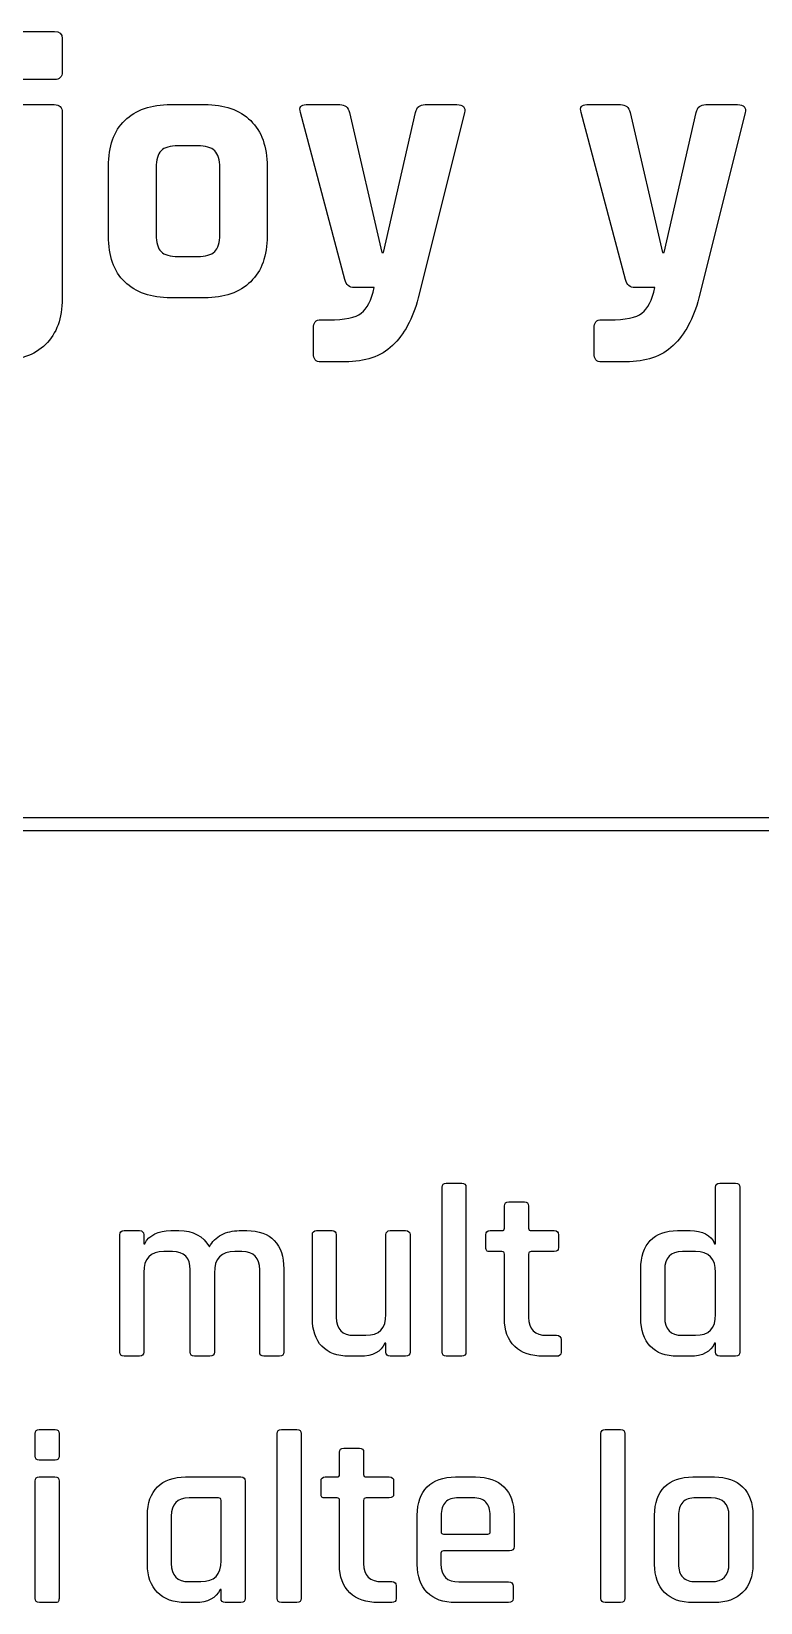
# Model space of a CAD drawing. Extents: x 23 to 195, y 64 to 143.
# Drawn here: x 129.12 to 142.7, y 113.85 to 143.1 of the extents above; entities that cross this region are included whole.
import ezdxf

# ---------------------------------------------------------------- set-up
doc = ezdxf.new("R2010")
doc.units = 0
doc.layers.add('Layer_1', color=7, linetype='CONTINUOUS')

msp = doc.modelspace()

# ---------------------------------------------------------------- linework, layer by layer
at = {"layer": 'Layer_1', "color": 7}
for points in [[(128.93995, 143.104983), (129.554136, 143.104983)], [(129.695247, 142.970927), (129.695247, 142.350038)], [(129.554136, 142.208927), (128.93995, 142.208927)], [(128.947358, 141.743261), (129.54708, 141.743261)], [(129.695247, 141.595094), (129.695247, 138.130816)], [(131.72058, 141.743331), (132.348524, 141.743331)], [(134.958868, 138.483664), (134.133721, 141.595164)], [(134.239201, 141.743331), (134.867498, 141.743331)], [(135.043887, 141.595164), (135.650312, 138.991664), (135.678887, 138.991664), (136.27861, 141.595164)], [(137.188423, 141.588109), (136.327646, 138.144998)], [(136.454998, 141.743331), (137.047312, 141.743331)], [(140.186788, 138.483664), (139.36164, 141.595164)], [(139.467121, 141.743331), (140.095418, 141.743331)], [(140.271807, 141.595164), (140.878232, 138.991664), (140.906807, 138.991664), (141.506529, 141.595164)], [(142.416343, 141.588109), (141.555565, 138.144998)], [(141.682918, 141.743331), (142.275232, 141.743331)], [(132.214468, 140.974276), (131.854635, 140.974276)], [(130.556413, 139.295053), (130.556413, 140.593276)], [(131.445413, 140.565053), (131.445413, 139.323276)], [(132.630746, 139.323276), (132.630746, 140.565053)], [(133.512691, 140.593276), (133.512691, 139.295053)], [(131.854635, 138.914053), (132.214468, 138.914053)], [(132.348524, 138.144998), (131.72058, 138.144998)], [(135.509201, 138.335498), (135.135257, 138.335498)], [(140.737121, 138.335498), (140.363177, 138.335498)], [(134.373257, 137.107831), (134.373257, 137.580553)], [(134.514721, 137.735776), (134.662887, 137.735776)], [(139.601177, 137.107831), (139.601177, 137.580553)], [(139.74264, 137.735776), (139.890807, 137.735776)], [(134.965923, 136.952609), (134.514721, 136.952609)], [(140.193843, 136.952609), (139.74264, 136.952609)], [(136.771511, 118.515948), (136.771511, 121.584057)], [(136.849827, 121.662021), (137.1384, 121.662021)], [(137.216363, 121.584057), (137.216363, 118.515948)], [(141.848089, 120.533802), (141.866433, 120.533802), (141.866433, 121.584021)], [(141.94475, 121.661985), (142.238261, 121.661985)], [(142.315872, 121.584021), (142.315872, 118.515913)], [(137.931832, 120.822727), (137.931832, 121.235477)], [(138.014382, 121.313441), (138.30366, 121.313441)], [(138.381271, 121.235477), (138.381271, 120.822727)], [(130.768785, 118.515948), (130.768785, 120.698937)], [(130.846749, 120.776901), (131.135674, 120.776901)], [(131.213638, 120.698937), (131.213638, 120.533837), (131.23163, 120.533837)], [(131.717757, 120.776901), (131.869452, 120.776901)], [(132.988463, 120.776901), (133.135218, 120.776901)], [(134.354912, 119.148832), (134.354912, 120.698937)], [(134.432523, 120.776901), (134.721801, 120.776901)], [(134.799412, 120.698937), (134.799412, 119.167176)], [(135.725807, 119.217623), (135.725807, 120.698937)], [(135.804123, 120.776901), (136.092696, 120.776901)], [(136.175598, 120.698937), (136.175598, 118.515948)], [(137.587874, 120.460424), (137.587874, 120.698902)], [(137.665838, 120.776866), (137.885971, 120.776866)], [(138.431718, 120.776866), (138.858227, 120.776866)], [(138.940777, 120.698902), (138.940777, 120.460424)], [(141.155586, 120.776866), (141.389478, 120.776866)], [(131.74986, 120.387082), (131.589699, 120.387082)], [(133.043143, 120.387082), (132.910146, 120.387082)], [(137.885971, 120.387046), (137.665838, 120.387046)], [(137.931832, 119.139624), (137.931832, 120.341185)], [(138.381271, 120.341185), (138.381271, 119.162555)], [(138.858227, 120.387046), (138.431718, 120.387046)], [(141.490725, 120.387046), (141.247308, 120.387046)], [(131.213638, 119.997262), (131.213638, 118.515948)], [(132.080413, 118.515948), (132.080413, 120.047709)], [(132.529499, 119.98809), (132.529499, 118.515948)], [(133.373696, 118.515948), (133.373696, 120.047709)], [(133.822782, 120.066054), (133.822782, 118.515948)], [(140.472608, 119.148796), (140.472608, 120.066019)], [(140.917461, 120.047674), (140.917461, 119.167141)], [(141.866433, 119.217588), (141.866433, 119.997227)], [(135.129965, 118.827804), (135.350098, 118.827804)], [(138.725229, 118.827769), (138.90444, 118.827769)], [(141.247308, 118.827769), (141.490725, 118.827769)], [(135.725807, 118.515948), (135.725807, 118.681048), (135.707462, 118.681048)], [(138.986638, 118.749805), (138.986638, 118.511327)], [(141.866433, 118.515913), (141.866433, 118.681013), (141.848089, 118.681013)], [(131.135674, 118.437984), (130.846749, 118.437984)], [(132.447302, 118.437984), (132.158024, 118.437984)], [(133.744818, 118.437984), (133.451307, 118.437984)], [(135.244618, 118.437984), (135.038243, 118.437984)], [(136.092696, 118.437984), (135.804123, 118.437984)], [(137.1384, 118.437984), (136.849827, 118.437984)], [(138.90444, 118.437949), (138.65679, 118.437949)], [(141.389478, 118.437949), (141.155586, 118.437949)], [(142.238261, 118.437949), (141.94475, 118.437949)], [(129.264964, 117.071394), (129.563061, 117.071394)], [(133.778191, 117.075909), (134.066763, 117.075909)], [(139.808822, 117.075909), (140.097394, 117.075909)], [(129.191586, 116.58068), (129.191586, 116.998016)], [(129.636439, 116.998016), (129.636439, 116.58068)], [(133.699875, 113.929837), (133.699875, 116.997946)], [(134.144727, 116.997946), (134.144727, 113.929837)], [(134.942746, 116.72733), (135.232024, 116.72733)], [(139.730505, 113.929837), (139.730505, 116.997946)], [(140.175358, 116.997946), (140.175358, 113.929837)], [(129.563061, 116.502716), (129.264964, 116.502716)], [(134.860196, 116.236616), (134.860196, 116.649366)], [(135.309635, 116.649366), (135.309635, 116.236616)], [(129.264964, 116.190861), (129.558475, 116.190861)], [(131.993841, 116.190755), (133.02113, 116.190755)], [(134.594202, 116.190755), (134.814335, 116.190755)], [(135.360082, 116.190755), (135.78659, 116.190755)], [(137.020219, 116.190684), (137.395927, 116.190684)], [(141.441195, 116.190755), (141.844773, 116.190755)], [(129.191586, 113.929908), (129.191586, 116.112897)], [(129.636439, 116.112897), (129.636439, 113.929908)], [(133.103327, 116.112791), (133.103327, 113.929802)], [(134.516238, 115.874313), (134.516238, 116.112791)], [(135.86914, 116.112791), (135.86914, 115.874313)], [(132.603441, 115.800935), (132.058047, 115.800935)], [(132.654241, 114.631477), (132.654241, 115.755074)], [(134.814335, 115.800935), (134.594202, 115.800935)], [(134.860196, 114.553513), (134.860196, 115.755074)], [(135.309635, 115.755074), (135.309635, 114.576444)], [(135.78659, 115.800935), (135.360082, 115.800935)], [(137.336661, 115.800865), (137.084425, 115.800865)], [(141.785153, 115.800935), (141.5054, 115.800935)], [(131.282994, 114.562685), (131.282994, 115.479908)], [(131.727847, 115.461563), (131.727847, 114.58103)], [(136.309372, 114.562615), (136.309372, 115.479837)], [(136.754225, 115.466079), (136.754225, 115.172568)], [(137.666861, 115.172568), (137.666861, 115.466079)], [(138.111713, 115.479837), (138.111713, 114.897401)], [(140.7307, 114.562685), (140.7307, 115.479908)], [(141.1752, 115.466149), (141.1752, 114.576444)], [(142.115353, 114.576444), (142.115353, 115.466149)], [(142.560206, 115.479908), (142.560206, 114.562685)], [(136.800086, 115.126706), (137.621, 115.126706)], [(136.749286, 114.76899), (136.749286, 114.571787)], [(138.029163, 114.814851), (136.800086, 114.814851)], [(132.058047, 114.241658), (132.27818, 114.241658)], [(132.654241, 113.929802), (132.654241, 114.094902), (132.635897, 114.094902)], [(135.653593, 114.241658), (135.832804, 114.241658)], [(135.915002, 114.163694), (135.915002, 113.925216)], [(137.084425, 114.237001), (138.010819, 114.237001)], [(138.093369, 114.154451), (138.093369, 113.925145)], [(141.5054, 114.241658), (141.785153, 114.241658)], [(129.563061, 113.851944), (129.269903, 113.851944)], [(132.1727, 113.851838), (131.993841, 113.851838)], [(133.02113, 113.851838), (132.732205, 113.851838)], [(134.066763, 113.851873), (133.778191, 113.851873)], [(135.832804, 113.851838), (135.585154, 113.851838)], [(138.010819, 113.851768), (137.020219, 113.851768)], [(140.097394, 113.851873), (139.808822, 113.851873)], [(141.844773, 113.851838), (141.441195, 113.851838)]]:
    msp.add_lwpolyline(points, dxfattribs=at)
msp.add_lwpolyline([(144.351823, 128.220265), (113.171912, 128.220265), (113.171912, 128.46721), (144.351823, 128.46721), (144.351823, 128.220265), (144.351823, 128.220265)], close=True, dxfattribs=at)
for points in [[(129.554136, 143.104983), (129.647975, 143.104983), (129.695247, 143.06018), (129.695247, 142.970927)], [(129.695247, 142.350038), (129.695247, 142.255847), (129.647975, 142.208927), (129.554136, 142.208927)], [(129.54708, 141.743261), (129.645505, 141.743261), (129.695247, 141.693872), (129.695247, 141.595094)], [(130.859802, 141.446998), (131.061943, 141.644553), (131.348752, 141.743331), (131.72058, 141.743331)], [(132.348524, 141.743331), (132.71506, 141.743331), (133.001163, 141.643142), (133.205774, 141.44347)], [(134.133721, 141.595164), (134.105498, 141.693942), (134.140423, 141.743331), (134.239201, 141.743331)], [(134.867498, 141.743331), (134.960985, 141.743331), (135.019898, 141.693942), (135.043887, 141.595164)], [(136.27861, 141.595164), (136.296954, 141.693942), (136.355868, 141.743331), (136.454998, 141.743331)], [(137.047312, 141.743331), (137.164787, 141.743331), (137.21206, 141.691473), (137.188423, 141.588109)], [(139.36164, 141.595164), (139.333418, 141.693942), (139.368343, 141.743331), (139.467121, 141.743331)], [(140.095418, 141.743331), (140.188904, 141.743331), (140.247818, 141.693942), (140.271807, 141.595164)], [(141.506529, 141.595164), (141.524874, 141.693942), (141.583788, 141.743331), (141.682918, 141.743331)], [(142.275232, 141.743331), (142.392707, 141.743331), (142.439979, 141.691473), (142.416343, 141.588109)], [(130.556413, 140.593276), (130.556413, 140.964751), (130.657307, 141.249442), (130.859802, 141.446998)], [(133.205774, 141.44347), (133.410385, 141.243445), (133.512691, 140.960164), (133.512691, 140.593276)], [(131.537135, 140.882553), (131.476105, 140.82117), (131.445413, 140.715337), (131.445413, 140.565053)], [(131.854635, 140.974276), (131.703999, 140.974276), (131.598166, 140.943584), (131.537135, 140.882553)], [(132.535496, 140.882553), (132.471996, 140.943584), (132.364752, 140.974276), (132.214468, 140.974276)], [(132.630746, 140.565053), (132.630746, 140.715337), (132.598996, 140.82117), (132.535496, 140.882553)], [(130.859802, 138.441331), (130.657307, 138.638887), (130.556413, 138.923226), (130.556413, 139.295053)], [(131.445413, 139.323276), (131.445413, 139.172639), (131.476105, 139.066806), (131.537135, 139.005776)], [(132.535496, 139.005776), (132.598996, 139.066806), (132.630746, 139.172639), (132.630746, 139.323276)], [(133.512691, 139.295053), (133.512691, 138.928164), (133.410385, 138.644531), (133.205774, 138.444859)], [(131.537135, 139.005776), (131.598166, 138.944392), (131.703999, 138.914053), (131.854635, 138.914053)], [(132.214468, 138.914053), (132.364752, 138.914053), (132.471996, 138.944392), (132.535496, 139.005776)], [(131.72058, 138.144998), (131.348752, 138.144998), (131.061943, 138.243776), (130.859802, 138.441331)], [(133.205774, 138.444859), (133.001163, 138.244834), (132.71506, 138.144998), (132.348524, 138.144998)], [(135.135257, 138.335498), (135.046004, 138.335498), (134.987443, 138.384887), (134.958868, 138.483664)], [(140.363177, 138.335498), (140.273924, 138.335498), (140.215363, 138.384887), (140.186788, 138.483664)], [(129.695247, 138.130816), (129.695247, 137.763927), (129.59153, 137.479236), (129.384803, 137.277094)], [(135.266137, 137.859248), (135.371618, 137.941445), (135.452757, 138.100195), (135.509201, 138.335498)], [(136.327646, 138.144998), (136.223929, 137.754473), (136.064121, 137.458139), (135.847868, 137.255998)], [(140.494057, 137.859248), (140.599538, 137.941445), (140.680677, 138.100195), (140.737121, 138.335498)], [(141.555565, 138.144998), (141.451849, 137.754473), (141.29204, 137.458139), (141.075788, 137.255998)], [(134.662887, 137.735776), (134.958868, 137.735776), (135.159951, 137.777051), (135.266137, 137.859248)], [(139.890807, 137.735776), (140.186788, 137.735776), (140.387871, 137.777051), (140.494057, 137.859248)], [(134.373257, 137.580553), (134.373257, 137.683917), (134.420176, 137.735776), (134.514721, 137.735776)], [(139.601177, 137.580553), (139.601177, 137.683917), (139.648096, 137.735776), (139.74264, 137.735776)], [(129.384803, 137.277094), (129.177722, 137.074952), (128.890914, 136.973705), (128.524025, 136.973705)], [(135.847868, 137.255998), (135.631615, 137.053856), (135.337751, 136.952609), (134.965923, 136.952609)], [(141.075788, 137.255998), (140.859535, 137.053856), (140.565671, 136.952609), (140.193843, 136.952609)], [(134.514721, 136.952609), (134.420176, 136.952609), (134.373257, 137.004467), (134.373257, 137.107831)], [(139.74264, 136.952609), (139.648096, 136.952609), (139.601177, 137.004467), (139.601177, 137.107831)], [(136.771511, 121.584057), (136.771511, 121.635915), (136.797616, 121.662021), (136.849827, 121.662021)], [(137.1384, 121.662021), (137.190258, 121.662021), (137.216363, 121.635915), (137.216363, 121.584057)], [(141.866433, 121.584021), (141.866433, 121.63588), (141.892539, 121.661985), (141.94475, 121.661985)], [(142.238261, 121.661985), (142.289767, 121.661985), (142.315872, 121.63588), (142.315872, 121.584021)], [(137.931832, 121.235477), (137.931832, 121.287335), (137.959349, 121.313441), (138.014382, 121.313441)], [(138.30366, 121.313441), (138.355518, 121.313441), (138.381271, 121.287335), (138.381271, 121.235477)], [(137.885971, 120.776866), (137.916663, 120.776866), (137.931832, 120.792035), (137.931832, 120.822727)], [(138.381271, 120.822727), (138.381271, 120.792035), (138.398204, 120.776866), (138.431718, 120.776866)], [(130.768785, 120.698937), (130.768785, 120.750796), (130.794538, 120.776901), (130.846749, 120.776901)], [(131.135674, 120.776901), (131.18718, 120.776901), (131.213638, 120.750796), (131.213638, 120.698937)], [(131.23163, 120.533837), (131.320177, 120.695762), (131.482455, 120.776901), (131.717757, 120.776901)], [(131.869452, 120.776901), (132.135446, 120.776901), (132.324888, 120.676007), (132.437777, 120.474218)], [(132.437777, 120.474218), (132.486813, 120.571937), (132.561955, 120.647079), (132.662849, 120.698937)], [(132.662849, 120.698937), (132.763391, 120.750796), (132.872046, 120.776901), (132.988463, 120.776901)], [(133.135218, 120.776901), (133.358174, 120.776901), (133.528566, 120.715165), (133.646393, 120.59134)], [(133.646393, 120.59134), (133.763868, 120.467162), (133.822782, 120.292184), (133.822782, 120.066054)], [(134.354912, 120.698937), (134.354912, 120.750796), (134.380665, 120.776901), (134.432523, 120.776901)], [(134.721801, 120.776901), (134.77366, 120.776901), (134.799412, 120.750796), (134.799412, 120.698937)], [(135.725807, 120.698937), (135.725807, 120.750796), (135.751912, 120.776901), (135.804123, 120.776901)], [(136.092696, 120.776901), (136.148082, 120.776901), (136.175598, 120.750796), (136.175598, 120.698937)], [(137.587874, 120.698902), (137.587874, 120.75076), (137.613979, 120.776866), (137.665838, 120.776866)], [(138.858227, 120.776866), (138.91326, 120.776866), (138.940777, 120.75076), (138.940777, 120.698902)], [(140.472608, 120.066019), (140.472608, 120.295324), (140.531169, 120.471008), (140.648997, 120.593421)], [(140.648997, 120.593421), (140.766825, 120.715835), (140.935453, 120.776866), (141.155586, 120.776866)], [(141.389478, 120.776866), (141.62478, 120.776866), (141.777886, 120.695727), (141.848089, 120.533802)], [(131.589699, 120.387082), (131.338874, 120.387082), (131.213638, 120.257259), (131.213638, 119.997262)], [(132.080413, 120.047709), (132.080413, 120.27384), (131.969993, 120.387082), (131.74986, 120.387082)], [(132.910146, 120.387082), (132.656852, 120.387082), (132.529499, 120.254084), (132.529499, 119.98809)], [(133.373696, 120.047709), (133.373696, 120.27384), (133.263277, 120.387082), (133.043143, 120.387082)], [(137.604102, 120.402921), (137.593165, 120.413858), (137.587874, 120.432908), (137.587874, 120.460424)], [(137.665838, 120.387046), (137.635499, 120.387046), (137.614685, 120.392338), (137.604102, 120.402921)], [(137.931832, 120.341185), (137.931832, 120.371877), (137.916663, 120.387046), (137.885971, 120.387046)], [(138.431718, 120.387046), (138.398204, 120.387046), (138.381271, 120.371877), (138.381271, 120.341185)], [(138.940777, 120.460424), (138.940777, 120.411388), (138.91326, 120.387046), (138.858227, 120.387046)], [(141.247308, 120.387046), (141.027175, 120.387046), (140.917461, 120.273805), (140.917461, 120.047674)], [(141.866433, 119.997227), (141.866433, 120.257224), (141.741197, 120.387046), (141.490725, 120.387046)], [(134.531654, 118.623546), (134.413826, 118.747371), (134.354912, 118.922701), (134.354912, 119.148832)], [(134.799412, 119.167176), (134.799412, 118.940693), (134.909832, 118.827804), (135.129965, 118.827804)], [(135.350098, 118.827804), (135.600571, 118.827804), (135.725807, 118.957626), (135.725807, 119.217623)], [(138.124802, 118.621394), (137.996038, 118.743808), (137.931832, 118.916669), (137.931832, 119.139624)], [(138.381271, 119.162555), (138.381271, 118.939246), (138.495924, 118.827769), (138.725229, 118.827769)], [(140.648997, 118.62351), (140.531169, 118.747335), (140.472608, 118.922666), (140.472608, 119.148796)], [(140.917461, 119.167141), (140.917461, 118.940658), (141.027175, 118.827769), (141.247308, 118.827769)], [(141.490725, 118.827769), (141.741197, 118.827769), (141.866433, 118.957591), (141.866433, 119.217588)], [(138.90444, 118.827769), (138.959121, 118.827769), (138.986638, 118.801663), (138.986638, 118.749805)], [(130.846749, 118.437984), (130.794538, 118.437984), (130.768785, 118.46409), (130.768785, 118.515948)], [(131.213638, 118.515948), (131.213638, 118.46409), (131.18718, 118.437984), (131.135674, 118.437984)], [(132.158024, 118.437984), (132.106166, 118.437984), (132.080413, 118.46409), (132.080413, 118.515948)], [(132.529499, 118.515948), (132.529499, 118.46409), (132.502335, 118.437984), (132.447302, 118.437984)], [(133.451307, 118.437984), (133.399449, 118.437984), (133.373696, 118.46409), (133.373696, 118.515948)], [(133.822782, 118.515948), (133.822782, 118.46409), (133.79703, 118.437984), (133.744818, 118.437984)], [(135.038243, 118.437984), (134.81811, 118.437984), (134.649129, 118.499721), (134.531654, 118.623546)], [(135.707462, 118.681048), (135.634085, 118.518771), (135.479921, 118.437984), (135.244618, 118.437984)], [(135.804123, 118.437984), (135.751912, 118.437984), (135.725807, 118.46409), (135.725807, 118.515948)], [(136.175598, 118.515948), (136.175598, 118.46409), (136.148082, 118.437984), (136.092696, 118.437984)], [(136.849827, 118.437984), (136.797616, 118.437984), (136.771511, 118.46409), (136.771511, 118.515948)], [(137.216363, 118.515948), (137.216363, 118.46409), (137.190258, 118.437984), (137.1384, 118.437984)], [(138.65679, 118.437949), (138.430307, 118.437949), (138.25286, 118.49898), (138.124802, 118.621394)], [(138.986638, 118.511327), (138.986638, 118.462291), (138.959121, 118.437949), (138.90444, 118.437949)], [(141.155586, 118.437949), (140.935453, 118.437949), (140.766825, 118.499685), (140.648997, 118.62351)], [(141.848089, 118.681013), (141.777886, 118.519088), (141.62478, 118.437949), (141.389478, 118.437949)], [(141.94475, 118.437949), (141.892539, 118.437949), (141.866433, 118.464055), (141.866433, 118.515913)], [(142.315872, 118.515913), (142.315872, 118.464055), (142.289767, 118.437949), (142.238261, 118.437949)], [(129.191586, 116.998016), (129.191586, 117.046699), (129.215928, 117.071394), (129.264964, 117.071394)], [(129.563061, 117.071394), (129.611745, 117.071394), (129.636439, 117.046699), (129.636439, 116.998016)], [(133.699875, 116.997946), (133.699875, 117.049804), (133.72598, 117.075909), (133.778191, 117.075909)], [(134.066763, 117.075909), (134.118622, 117.075909), (134.144727, 117.049804), (134.144727, 116.997946)], [(139.730505, 116.997946), (139.730505, 117.049804), (139.75661, 117.075909), (139.808822, 117.075909)], [(140.097394, 117.075909), (140.149252, 117.075909), (140.175358, 117.049804), (140.175358, 116.997946)], [(134.860196, 116.649366), (134.860196, 116.701224), (134.887713, 116.72733), (134.942746, 116.72733)], [(135.232024, 116.72733), (135.283882, 116.72733), (135.309635, 116.701224), (135.309635, 116.649366)], [(129.264964, 116.502716), (129.215928, 116.502716), (129.191586, 116.528469), (129.191586, 116.58068)], [(129.636439, 116.58068), (129.636439, 116.528469), (129.611745, 116.502716), (129.563061, 116.502716)], [(129.191586, 116.112897), (129.191586, 116.164755), (129.215928, 116.190861), (129.264964, 116.190861)], [(129.558475, 116.190861), (129.610333, 116.190861), (129.636439, 116.164755), (129.636439, 116.112897)], [(131.468908, 116.005194), (131.59238, 116.129019), (131.767358, 116.190755), (131.993841, 116.190755)], [(133.02113, 116.190755), (133.076163, 116.190755), (133.103327, 116.164649), (133.103327, 116.112791)], [(134.516238, 116.112791), (134.516238, 116.164649), (134.542343, 116.190755), (134.594202, 116.190755)], [(134.814335, 116.190755), (134.845027, 116.190755), (134.860196, 116.205924), (134.860196, 116.236616)], [(135.309635, 116.236616), (135.309635, 116.205924), (135.326568, 116.190755), (135.360082, 116.190755)], [(135.78659, 116.190755), (135.841624, 116.190755), (135.86914, 116.164649), (135.86914, 116.112791)], [(136.495286, 116.005123), (136.618758, 116.128948), (136.793736, 116.190684), (137.020219, 116.190684)], [(137.395927, 116.190684), (137.622411, 116.190684), (137.798094, 116.128948), (137.923683, 116.005123)], [(140.916262, 116.005194), (141.040087, 116.129019), (141.215064, 116.190755), (141.441195, 116.190755)], [(141.844773, 116.190755), (142.068081, 116.190755), (142.243059, 116.129019), (142.370059, 116.005194)], [(131.282994, 115.479908), (131.282994, 115.706038), (131.34473, 115.881016), (131.468908, 116.005194)], [(134.532465, 115.81681), (134.521529, 115.827746), (134.516238, 115.846796), (134.516238, 115.874313)], [(135.86914, 115.874313), (135.86914, 115.825277), (135.841624, 115.800935), (135.78659, 115.800935)], [(136.309372, 115.479837), (136.309372, 115.70632), (136.371108, 115.881298), (136.495286, 116.005123)], [(137.923683, 116.005123), (138.048919, 115.881298), (138.111713, 115.70632), (138.111713, 115.479837)], [(140.7307, 115.479908), (140.7307, 115.706038), (140.792437, 115.881016), (140.916262, 116.005194)], [(142.370059, 116.005194), (142.497059, 115.881016), (142.560206, 115.706038), (142.560206, 115.479908)], [(132.058047, 115.800935), (131.837913, 115.800935), (131.727847, 115.687694), (131.727847, 115.461563)], [(132.654241, 115.755074), (132.654241, 115.785413), (132.637308, 115.800935), (132.603441, 115.800935)], [(134.594202, 115.800935), (134.563863, 115.800935), (134.543049, 115.806227), (134.532465, 115.81681)], [(134.860196, 115.755074), (134.860196, 115.785766), (134.845027, 115.800935), (134.814335, 115.800935)], [(135.360082, 115.800935), (135.326568, 115.800935), (135.309635, 115.785766), (135.309635, 115.755074)], [(136.832188, 115.720784), (136.779977, 115.667162), (136.754225, 115.582495), (136.754225, 115.466079)], [(137.084425, 115.800865), (136.968361, 115.800865), (136.884047, 115.774054), (136.832188, 115.720784)], [(137.588897, 115.720784), (137.537038, 115.774054), (137.453077, 115.800865), (137.336661, 115.800865)], [(137.666861, 115.466079), (137.666861, 115.582495), (137.640755, 115.667162), (137.588897, 115.720784)], [(141.253164, 115.720502), (141.201306, 115.667233), (141.1752, 115.582213), (141.1752, 115.466149)], [(141.5054, 115.800935), (141.389337, 115.800935), (141.305375, 115.774124), (141.253164, 115.720502)], [(142.115353, 115.466149), (142.115353, 115.689458), (142.005287, 115.800935), (141.785153, 115.800935)], [(136.754225, 115.172568), (136.754225, 115.141876), (136.769394, 115.126706), (136.800086, 115.126706)], [(137.621, 115.126706), (137.651338, 115.126706), (137.666861, 115.141876), (137.666861, 115.172568)], [(136.800086, 114.814851), (136.766219, 114.814851), (136.749286, 114.799681), (136.749286, 114.76899)], [(138.111713, 114.897401), (138.111713, 114.842368), (138.084197, 114.814851), (138.029163, 114.814851)], [(131.468908, 114.039869), (131.34473, 114.165105), (131.282994, 114.339377), (131.282994, 114.562685)], [(131.727847, 114.58103), (131.727847, 114.354546), (131.837913, 114.241658), (132.058047, 114.241658)], [(132.27818, 114.241658), (132.529005, 114.241658), (132.654241, 114.37148), (132.654241, 114.631477)], [(135.053165, 114.035283), (134.924402, 114.157696), (134.860196, 114.330558), (134.860196, 114.553513)], [(135.309635, 114.576444), (135.309635, 114.353135), (135.424288, 114.241658), (135.653593, 114.241658)], [(136.495286, 114.039798), (136.371108, 114.165034), (136.309372, 114.339659), (136.309372, 114.562615)], [(136.749286, 114.571787), (136.749286, 114.348479), (136.861116, 114.237001), (137.084425, 114.237001)], [(140.916262, 114.039869), (140.792437, 114.165105), (140.7307, 114.339377), (140.7307, 114.562685)], [(141.1752, 114.576444), (141.1752, 114.46038), (141.201306, 114.37536), (141.253164, 114.322091)], [(141.785153, 114.241658), (142.005287, 114.241658), (142.115353, 114.353135), (142.115353, 114.576444)], [(142.560206, 114.562685), (142.560206, 114.339377), (142.497059, 114.165105), (142.370059, 114.039869)], [(132.635897, 114.094902), (132.562519, 113.932977), (132.408002, 113.851838), (132.1727, 113.851838)], [(135.832804, 114.241658), (135.887485, 114.241658), (135.915002, 114.215552), (135.915002, 114.163694)], [(138.010819, 114.237001), (138.065852, 114.237001), (138.093369, 114.209484), (138.093369, 114.154451)], [(141.253164, 114.322091), (141.305375, 114.268469), (141.389337, 114.241658), (141.5054, 114.241658)], [(129.269903, 113.851944), (129.217692, 113.851944), (129.191586, 113.878049), (129.191586, 113.929908)], [(129.620564, 113.867819), (129.609981, 113.857236), (129.590578, 113.851944), (129.563061, 113.851944)], [(129.636439, 113.929908), (129.636439, 113.899216), (129.631147, 113.878402), (129.620564, 113.867819)], [(131.993841, 113.851838), (131.767358, 113.851838), (131.59238, 113.914633), (131.468908, 114.039869)], [(132.732205, 113.851838), (132.679994, 113.851838), (132.654241, 113.877944), (132.654241, 113.929802)], [(133.103327, 113.929802), (133.103327, 113.877944), (133.076163, 113.851838), (133.02113, 113.851838)], [(133.778191, 113.851873), (133.72598, 113.851873), (133.699875, 113.877979), (133.699875, 113.929837)], [(134.144727, 113.929837), (134.144727, 113.877979), (134.118622, 113.851873), (134.066763, 113.851873)], [(135.585154, 113.851838), (135.358671, 113.851838), (135.181224, 113.912869), (135.053165, 114.035283)], [(135.915002, 113.925216), (135.915002, 113.87618), (135.887485, 113.851838), (135.832804, 113.851838)], [(137.020219, 113.851768), (136.793736, 113.851768), (136.618758, 113.914562), (136.495286, 114.039798)], [(138.093369, 113.925145), (138.093369, 113.876462), (138.065852, 113.851768), (138.010819, 113.851768)], [(139.808822, 113.851873), (139.75661, 113.851873), (139.730505, 113.877979), (139.730505, 113.929837)], [(140.175358, 113.929837), (140.175358, 113.877979), (140.149252, 113.851873), (140.097394, 113.851873)], [(141.441195, 113.851838), (141.215064, 113.851838), (141.040087, 113.914633), (140.916262, 114.039869)], [(142.370059, 114.039869), (142.243059, 113.914633), (142.068081, 113.851838), (141.844773, 113.851838)]]:
    msp.add_open_spline(points, degree=3, dxfattribs=at)

doc.saveas('drawing.dxf')
